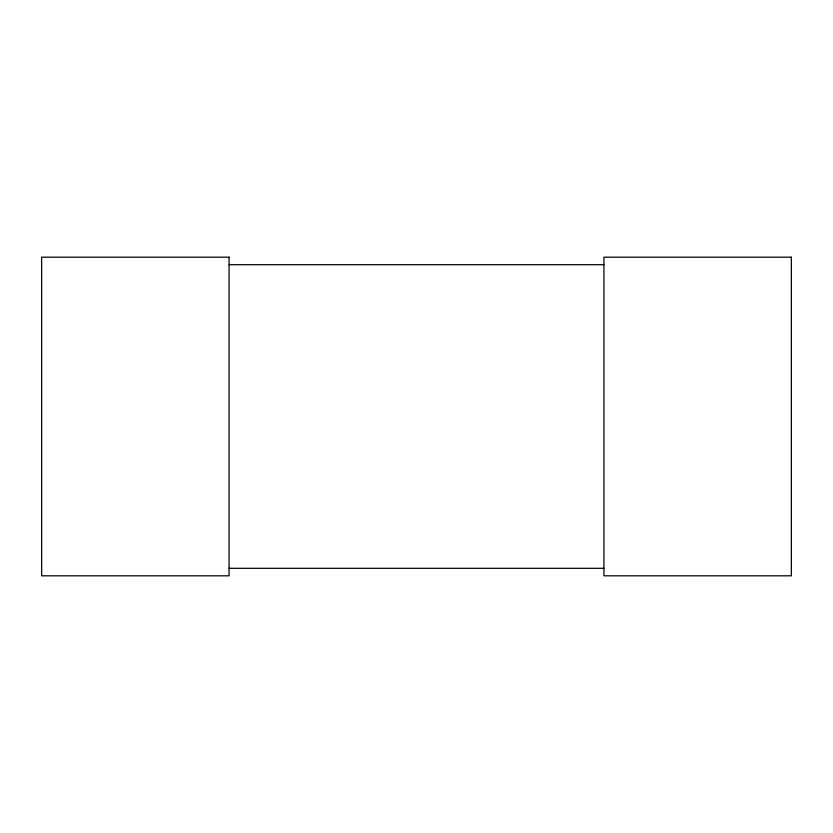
<?xml version="1.0" encoding="UTF-8"?>
<svg xmlns="http://www.w3.org/2000/svg" width="833" height="833" viewBox="0 0 833 833"><rect width="100%" height="100%" fill="white"/><g stroke="black" fill="none" stroke-linecap="round" stroke-linejoin="round"><path stroke-width="1.25" d="M229.075 264.686L603.925 264.686M229.075 568.314L603.925 568.314M229.075 257.189L41.65 257.189L41.65 575.811L229.075 575.811L229.075 257.189M791.35 257.189L603.925 257.189L603.925 575.811L791.35 575.811L791.35 257.189"/></g></svg>
